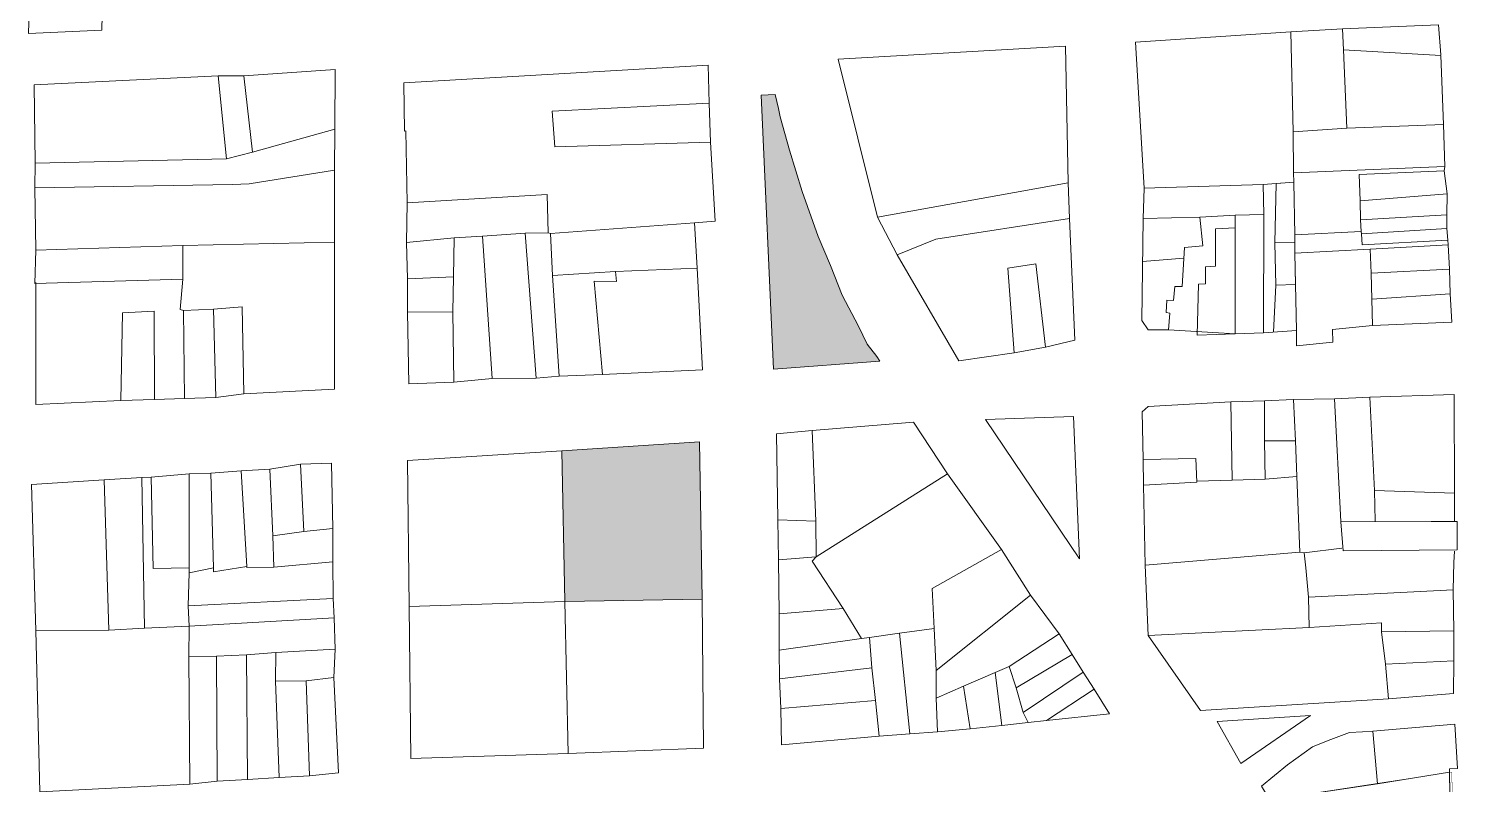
# Model space of a CAD drawing. Header units: millimetres. Extents: x 613495 to 614351, y 1317482 to 1318222.
# Drawn here: x 613523.7 to 613928.9, y 1317693 to 1317907.4 of the extents above; entities that cross this region are included whole.
import ezdxf

# ---------------------------------------------------------------- set-up
doc = ezdxf.new("R2010")
doc.units = ezdxf.units.MM
for name, color, linetype in [('2', 7, 'Continuous'), ('6', 7, 'Continuous'), ('CVL_CUADCON_LIN', 8, 'Continuous'), ('CVL_CUADCON_TIT', 1, 'Continuous'), ('CVL_CUADCON_TX', 2, 'Continuous')]:
    doc.layers.add(name, color=color, linetype=linetype)
doc.layers.add('Nivel 2', color=7, linetype='Continuous', lineweight=0)
doc.layers.add('Nivel 6', color=7, linetype='Continuous', lineweight=0)

msp = doc.modelspace()

# ---------------------------------------------------------------- hatches: boundary and pattern name
at = {"lineweight": 0}
h = msp.add_hatch(color=9, dxfattribs=at)
h.dxf.hatch_style = 1
h.paths.add_polyline_path([(613754.39, 1317831.76), (613751.04, 1317840.16), (613747.54, 1317848.35), (613743.03, 1317861.17), (613739.43, 1317872.92), (613736.8, 1317882.33), (613736.29, 1317884.72), (613735.43, 1317888.63), (613731.42, 1317888.43), (613734.95, 1317810.79), (613765.09, 1317813.04), (613764.23, 1317814.36), (613761.49, 1317817.87), (613759.05, 1317822.91)])
h = msp.add_hatch(color=9, dxfattribs=at)
h.dxf.hatch_style = 1
h.paths.add_polyline_path([(613713.93, 1317790.18), (613674.89, 1317787.59), (613675.71, 1317744.83), (613714.65, 1317745.49)])

# ---------------------------------------------------------------- linework, layer by layer
at = {"color": 1, "linetype": 'ByBlock', "lineweight": 0, "flags": 128}
msp.add_lwpolyline([(613855.06, 1317820.41), (613865.85, 1317820.77), (613865.84, 1317850.87), (613860.25, 1317850.56), (613860.25, 1317839.96), (613857.46, 1317839.81), (613857.46, 1317835.01), (613855.46, 1317834.9)], close=True, dxfattribs=at)
for points in [[(613865.84, 1317850.87), (613860.25, 1317850.56)], [(613860.25, 1317850.56), (613860.25, 1317839.96)], [(613865.85, 1317820.77), (613865.84, 1317850.87)], [(613860.25, 1317839.96), (613857.46, 1317839.81)], [(613857.46, 1317839.81), (613857.46, 1317835.01)], [(613855.46, 1317834.9), (613855.06, 1317820.41), (613865.85, 1317820.77)], [(613857.46, 1317835.01), (613855.46, 1317834.9)]]:
    msp.add_lwpolyline(points, dxfattribs=at)
at = {"color": 1, "linetype": 'ByBlock', "lineweight": 0}
msp.add_lwpolyline([(613928.8, 1317767.54), (613921.41, 1317767.58), (613895.84, 1317767.44), (613896.44, 1317759.2), (613928.81, 1317759.5), (613928.8, 1317767.54)], close=True, dxfattribs=at)
at = {"layer": '2', "color": 1, "linetype": 'ByBlock', "lineweight": 0}
for p, q in [((613896.24, 1317907.26), (613881.6, 1317906.42)), ((613896.24, 1317907.26), (613896.59, 1317901.31)), ((613881.6, 1317906.42), (613882.33, 1317878.09)), ((613897.53, 1317879.09), (613896.59, 1317901.31)), ((613896.59, 1317901.31), (613924.14, 1317899.74)), ((613924.14, 1317899.74), (613924.93, 1317880.12)), ((613584.71, 1317893.99), (613577.45, 1317893.95)), ((613577.45, 1317893.95), (613579.76, 1317870.41)), ((613587.13, 1317872.28), (613584.71, 1317893.99)), ((613716.67, 1317886.22), (613672.14, 1317883.9)), ((613672.14, 1317883.9), (613672.89, 1317873.83)), ((613717.07, 1317875.14), (613716.67, 1317886.22)), ((613587.13, 1317872.28), (613610.52, 1317878.85)), ((613610.52, 1317878.85), (613610.41, 1317867.16)), ((613882.33, 1317878.09), (613897.53, 1317879.09)), ((613924.93, 1317880.12), (613897.53, 1317879.09)), ((613925.33, 1317868.27), (613924.93, 1317880.12)), ((613672.89, 1317873.83), (613717.07, 1317875.14)), ((613717.07, 1317875.14), (613718.42, 1317852.76)), ((613882.33, 1317878.09), (613882.37, 1317866.45)), ((613579.76, 1317870.41), (613587.13, 1317872.28)), ((613525.46, 1317862.15), (613525.57, 1317869.21)), ((613525.57, 1317869.21), (613579.76, 1317870.41)), ((613610.41, 1317867.16), (613586.26, 1317863.33)), ((613610.39, 1317846.82), (613610.41, 1317867.16)), ((613882.37, 1317866.45), (613925.33, 1317868.27)), ((613925.07, 1317867.05), (613900.97, 1317866.02)), ((613925.33, 1317868.27), (613925.07, 1317867.05)), ((613925.93, 1317860.49), (613925.07, 1317867.05)), ((613581.48, 1317863.13), (613525.46, 1317862.15)), ((613586.26, 1317863.33), (613581.48, 1317863.13)), ((613764.37, 1317853.86), (613818.52, 1317863.6)), ((613818.52, 1317863.6), (613818.86, 1317853.53)), ((613840.02, 1317862.09), (613873.77, 1317863.16)), ((613882.47, 1317863.81), (613873.77, 1317863.16)), ((613873.77, 1317863.16), (613873.92, 1317854.62)), ((613882.37, 1317866.45), (613882.47, 1317863.81)), ((613882.47, 1317863.81), (613882.76, 1317848.86)), ((613900.97, 1317866.02), (613901.32, 1317858.54)), ((613525.46, 1317862.15), (613525.7, 1317844.5)), ((613670.69, 1317860.26), (613630.99, 1317857.98)), ((613671.04, 1317849.43), (613670.69, 1317860.26)), ((613839.76, 1317853.5), (613840.02, 1317862.09)), ((613901.32, 1317858.54), (613925.93, 1317860.49)), ((613925.93, 1317860.49), (613925.87, 1317854.49)), ((613630.99, 1317857.98), (613630.87, 1317846.69)), ((613873.92, 1317854.62), (613865.84, 1317854.43)), ((613873.83, 1317821.06), (613873.92, 1317854.62)), ((613901.42, 1317853.1), (613901.32, 1317858.54)), ((613712.52, 1317852.31), (613671.7, 1317849.27)), ((613718.42, 1317852.76), (613712.52, 1317852.31)), ((613712.52, 1317852.31), (613713.27, 1317839.45)), ((613764.37, 1317853.86), (613770, 1317843.18)), ((613780.99, 1317847.64), (613818.86, 1317853.53)), ((613855.82, 1317853.88), (613839.76, 1317853.5)), ((613865.84, 1317854.43), (613855.82, 1317853.88)), ((613856.63, 1317845.75), (613855.82, 1317853.88)), ((613865.84, 1317854.43), (613865.85, 1317820.77)), ((613925.87, 1317854.49), (613901.42, 1317853.1)), ((613901.42, 1317853.1), (613901.52, 1317849.8)), ((613925.82, 1317850.63), (613901.67, 1317849.19)), ((613925.87, 1317854.49), (613925.82, 1317850.63)), ((613925.82, 1317850.63), (613926.17, 1317847.37)), ((613567.43, 1317845.87), (613610.39, 1317846.82)), ((613630.87, 1317846.69), (613644.35, 1317847.99)), ((613631.17, 1317836.42), (613630.87, 1317846.69)), ((613644.35, 1317847.99), (613644.13, 1317836.91)), ((613652.43, 1317848.44), (613644.35, 1317847.99)), ((613652.43, 1317848.44), (613664.48, 1317849.38)), ((613655.18, 1317808.11), (613652.43, 1317848.44)), ((613664.48, 1317849.38), (613671.04, 1317849.43)), ((613664.48, 1317849.38), (613667.64, 1317808.25)), ((613671.7, 1317849.27), (613671.04, 1317849.43)), ((613671.7, 1317849.27), (613672.24, 1317837.37)), ((613770, 1317843.18), (613780.99, 1317847.64)), ((613882.76, 1317848.86), (613882.75, 1317843.67)), ((613901.52, 1317849.8), (613882.76, 1317848.86)), ((613901.67, 1317849.19), (613901.52, 1317849.8)), ((613901.82, 1317846.03), (613901.67, 1317849.19)), ((613926.17, 1317847.37), (613901.82, 1317846.03)), ((613926.27, 1317846), (613926.17, 1317847.37)), ((613525.48, 1317835.1), (613525.7, 1317844.5)), ((613525.7, 1317844.5), (613567.43, 1317845.87)), ((613567.43, 1317845.87), (613567.42, 1317836.31)), ((613850.77, 1317834.21), (613851.49, 1317845.24)), ((613851.49, 1317845.24), (613856.63, 1317845.75)), ((613882.75, 1317843.67), (613904.15, 1317844.76)), ((613882.75, 1317843.67), (613883.24, 1317821.71)), ((613926.27, 1317846), (613904.15, 1317844.76)), ((613904.15, 1317844.76), (613904.4, 1317837.95)), ((613926.57, 1317839.13), (613926.27, 1317846)), ((613672.24, 1317837.37), (613690.09, 1317838.42)), ((613713.27, 1317839.45), (613690.09, 1317838.42)), ((613690.09, 1317838.42), (613690.44, 1317835.67)), ((613809.29, 1317840.68), (613801.36, 1317839.42)), ((613801.36, 1317839.42), (613803.17, 1317815.37)), ((613812.07, 1317817.03), (613809.29, 1317840.68)), ((613904.4, 1317837.95), (613926.57, 1317839.13)), ((613926.57, 1317839.13), (613926.76, 1317832.12)), ((613567.42, 1317836.31), (613525.48, 1317835.1)), ((613567.42, 1317836.31), (613566.65, 1317827.72)), ((613631.17, 1317836.42), (613631.11, 1317826.91)), ((613644.13, 1317836.91), (613631.17, 1317836.42)), ((613644.02, 1317826.99), (613644.13, 1317836.91)), ((613674.15, 1317808.75), (613672.24, 1317837.37)), ((613690.44, 1317835.67), (613684.09, 1317835.73)), ((613684.09, 1317835.73), (613686.4, 1317809.24)), ((613904.6, 1317830.57), (613904.4, 1317837.95)), ((613846.29, 1317826.85), (613846.44, 1317830.3)), ((613846.44, 1317830.3), (613848.38, 1317830.2)), ((613848.38, 1317830.2), (613848.68, 1317834.22)), ((613848.68, 1317834.22), (613850.77, 1317834.21)), ((613926.76, 1317832.12), (613904.6, 1317830.57)), ((613904.6, 1317830.57), (613904.74, 1317823.1)), ((613549.85, 1317801.86), (613550.33, 1317826.77)), ((613550.33, 1317826.77), (613559.33, 1317827.17)), ((613559.33, 1317827.17), (613559.36, 1317802.15)), ((613566.65, 1317827.72), (613567.62, 1317827.41)), ((613576.16, 1317827.75), (613567.62, 1317827.41)), ((613567.62, 1317827.41), (613567.85, 1317802.45)), ((613576.16, 1317827.75), (613584.24, 1317828.45)), ((613576.74, 1317802.69), (613576.16, 1317827.75)), ((613584.24, 1317828.45), (613584.72, 1317803.79)), ((613631.11, 1317826.91), (613644.02, 1317826.99)), ((613644.02, 1317826.99), (613644.25, 1317807.06)), ((613847.3, 1317826.64), (613846.29, 1317826.85)), ((613846.94, 1317821.91), (613847.3, 1317826.64)), ((613904.74, 1317823.1), (613893.41, 1317822.05)), ((613865.85, 1317820.77), (613846.94, 1317821.91)), ((613865.85, 1317820.77), (613873.83, 1317821.06)), ((613883.24, 1317821.71), (613873.83, 1317821.06)), ((613883.23, 1317817.39), (613883.24, 1317821.71)), ((613893.5, 1317818.39), (613883.23, 1317817.39)), ((613893.41, 1317822.05), (613893.5, 1317818.39)), ((613803.17, 1317815.37), (613812.07, 1317817.03)), ((613644.25, 1317807.06), (613655.18, 1317808.11)), ((613667.64, 1317808.25), (613655.18, 1317808.11)), ((613667.64, 1317808.25), (613674.15, 1317808.75)), ((613686.4, 1317809.24), (613674.15, 1317808.75)), ((613559.36, 1317802.15), (613549.85, 1317801.86)), ((613559.36, 1317802.15), (613567.85, 1317802.45)), ((613567.85, 1317802.45), (613576.74, 1317802.69)), ((613584.72, 1317803.79), (613576.74, 1317802.69)), ((613874.12, 1317801.74), (613882.41, 1317802.19)), ((613894.05, 1317802.32), (613882.41, 1317802.19)), ((613882.41, 1317802.19), (613882.95, 1317790.44)), ((613904.06, 1317802.81), (613894.05, 1317802.32)), ((613894.05, 1317802.32), (613895.83, 1317767.55)), ((613904.06, 1317802.81), (613905.36, 1317776.32)), ((613874.12, 1317801.74), (613864.56, 1317801.45)), ((613864.56, 1317801.45), (613865, 1317779.28)), ((613874.16, 1317790.4), (613874.12, 1317801.74)), ((613745.86, 1317793.34), (613746.9, 1317767.66)), ((613882.95, 1317790.44), (613874.16, 1317790.4)), ((613874.3, 1317779.52), (613874.16, 1317790.4)), ((613882.95, 1317790.44), (613883.3, 1317780.27)), ((613575.4, 1317781.28), (613583.94, 1317781.93)), ((613583.94, 1317781.93), (613592.07, 1317782.38)), ((613583.94, 1317781.93), (613585.59, 1317754.83)), ((613600.82, 1317783.84), (613592.07, 1317782.38)), ((613592.07, 1317782.38), (613592.97, 1317763.51)), ((613601.71, 1317764.72), (613600.82, 1317783.84)), ((613854.68, 1317785.45), (613839.79, 1317785.17)), ((613839.79, 1317785.17), (613839.88, 1317777.89)), ((613854.93, 1317778.74), (613854.68, 1317785.45)), ((613545.15, 1317779.4), (613555.78, 1317779.99)), ((613546.48, 1317736.74), (613545.15, 1317779.4)), ((613555.78, 1317779.99), (613558.42, 1317780.09)), ((613555.78, 1317779.99), (613556.55, 1317737.28)), ((613569.2, 1317781.04), (613558.42, 1317780.09)), ((613558.42, 1317780.09), (613559.05, 1317754.26)), ((613575.4, 1317781.28), (613569.2, 1317781.04)), ((613569.22, 1317754.45), (613569.2, 1317781.04)), ((613576.08, 1317754.44), (613575.4, 1317781.28)), ((613784.27, 1317781.08), (613747.04, 1317757.49)), ((613784.27, 1317781.08), (613799.6, 1317759.6)), ((613839.88, 1317777.89), (613854.93, 1317778.74)), ((613840.27, 1317755.12), (613839.88, 1317777.89)), ((613865, 1317779.28), (613854.91, 1317778.96)), ((613865, 1317779.28), (613874.3, 1317779.52)), ((613883.3, 1317780.27), (613874.3, 1317779.52)), ((613883.3, 1317780.27), (613884.19, 1317758.86)), ((613905.36, 1317776.32), (613928.03, 1317775.63)), ((613905.55, 1317767.63), (613905.36, 1317776.32)), ((613928.03, 1317775.63), (613928.07, 1317767.68)), ((613610, 1317765.52), (613601.71, 1317764.72)), ((613610, 1317765.52), (613609.99, 1317756.12)), ((613746.9, 1317767.66), (613736.17, 1317767.98)), ((613736.17, 1317767.98), (613736.31, 1317756.64)), ((613747.04, 1317757.49), (613746.9, 1317767.66)), ((613592.97, 1317763.51), (613601.71, 1317764.72)), ((613593.27, 1317754.62), (613592.97, 1317763.51)), ((613736.31, 1317756.64), (613747.04, 1317757.49)), ((613747.04, 1317757.49), (613745.87, 1317756.32)), ((613799.6, 1317759.6), (613779.92, 1317748.54)), ((613807.83, 1317746.67), (613799.6, 1317759.6)), ((613884.19, 1317758.86), (613840.27, 1317755.12)), ((613884.19, 1317758.86), (613885.36, 1317758.71)), ((613896.09, 1317759.97), (613885.36, 1317758.71)), ((613885.36, 1317758.71), (613885.91, 1317754.39)), ((613559.05, 1317754.26), (613569.22, 1317754.45)), ((613569.22, 1317754.45), (613569.22, 1317752.97)), ((613569.22, 1317752.97), (613576.08, 1317754.44)), ((613585.59, 1317754.83), (613576.08, 1317753.27)), ((613576.08, 1317753.27), (613576.08, 1317754.44)), ((613585.54, 1317754.47), (613585.59, 1317754.83)), ((613593.27, 1317754.62), (613585.54, 1317754.47)), ((613609.99, 1317756.12), (613593.27, 1317754.62)), ((613609.99, 1317756.12), (613610.03, 1317745.69)), ((613736.5, 1317741.34), (613736.31, 1317756.64)), ((613745.87, 1317756.32), (613754.65, 1317742.84)), ((613841.16, 1317735.24), (613840.27, 1317755.12)), ((613885.91, 1317754.39), (613886.67, 1317746.05)), ((613927.69, 1317748.17), (613927.85, 1317755.95)), ((613568.96, 1317743.67), (613569.22, 1317752.97)), ((613610.03, 1317745.69), (613568.96, 1317743.67)), ((613610.33, 1317740.2), (613610.03, 1317745.69)), ((613779.92, 1317748.54), (613780.52, 1317737.21)), ((613781.02, 1317725.31), (613807.83, 1317746.67)), ((613807.83, 1317746.67), (613815.95, 1317735.68)), ((613886.67, 1317746.05), (613927.69, 1317748.17)), ((613886.86, 1317737.51), (613886.67, 1317746.05)), ((613927.69, 1317748.17), (613927.89, 1317736.58)), ((613568.96, 1317743.67), (613569.2, 1317737.82)), ((613675.71, 1317744.83), (613631.63, 1317743.42)), ((613675.71, 1317744.83), (613676.73, 1317701.72)), ((613736.5, 1317741.34), (613736.49, 1317731.07)), ((613754.65, 1317742.84), (613736.5, 1317741.34)), ((613759.83, 1317734.39), (613754.65, 1317742.84)), ((613556.55, 1317737.28), (613546.48, 1317736.74)), ((613569.2, 1317737.82), (613556.55, 1317737.28)), ((613569.2, 1317737.82), (613569.14, 1317729.18)), ((613569.2, 1317737.82), (613610.33, 1317740.2)), ((613610.33, 1317740.2), (613610.63, 1317731.3)), ((613780.52, 1317737.21), (613770.61, 1317735.85)), ((613780.52, 1317737.21), (613781.02, 1317725.31)), ((613886.86, 1317737.51), (613841.16, 1317735.24)), ((613907.3, 1317738.85), (613886.86, 1317737.51)), ((613907.3, 1317736.26), (613907.3, 1317738.85)), ((613525.69, 1317736.67), (613546.48, 1317736.74)), ((613736.49, 1317731.07), (613759.83, 1317734.39)), ((613759.83, 1317734.39), (613762.17, 1317734.64)), ((613762.17, 1317734.64), (613770.61, 1317735.85)), ((613762.17, 1317734.64), (613762.77, 1317726)), ((613770.61, 1317735.85), (613773.58, 1317707.32)), ((613815.95, 1317735.68), (613801.76, 1317726.45)), ((613819.6, 1317729.83), (613815.95, 1317735.68)), ((613927.89, 1317736.58), (613907.3, 1317736.26)), ((613907.3, 1317736.26), (613908.46, 1317727.05)), ((613927.83, 1317727.99), (613927.89, 1317736.58)), ((613569.14, 1317729.18), (613576.92, 1317729.37)), ((613569.41, 1317693.08), (613569.14, 1317729.18)), ((613585.51, 1317729.77), (613576.92, 1317729.37)), ((613576.92, 1317729.37), (613577.19, 1317693.93)), ((613585.51, 1317729.77), (613593.8, 1317730.41)), ((613585.73, 1317694.33), (613585.51, 1317729.77)), ((613593.8, 1317730.41), (613593.74, 1317722.23)), ((613610.63, 1317731.3), (613593.8, 1317730.41)), ((613610.26, 1317723.32), (613610.63, 1317731.3)), ((613736.64, 1317722.93), (613736.49, 1317731.07)), ((613803.73, 1317720.34), (613819.6, 1317729.83)), ((613819.6, 1317729.83), (613822.75, 1317724.79)), ((613762.77, 1317726), (613736.64, 1317722.93)), ((613762.77, 1317726), (613763.88, 1317716.79)), ((613781.02, 1317725.31), (613781.01, 1317717.48)), ((613797.79, 1317724.77), (613801.76, 1317726.45)), ((613801.76, 1317726.45), (613803.73, 1317720.34)), ((613908.46, 1317727.05), (613927.83, 1317727.99)), ((613908.46, 1317727.05), (613909.31, 1317717.24)), ((613593.74, 1317722.23), (613602.38, 1317722.32)), ((613593.74, 1317722.23), (613594.78, 1317694.97)), ((613602.38, 1317722.32), (613610.26, 1317723.32)), ((613602.38, 1317722.32), (613603.37, 1317695.42)), ((613736.64, 1317722.93), (613737.03, 1317714.49)), ((613781.01, 1317717.48), (613788.84, 1317720.87)), ((613788.84, 1317720.87), (613797.79, 1317724.77)), ((613790.71, 1317708.77), (613788.84, 1317720.87)), ((613799.66, 1317709.67), (613797.79, 1317724.77)), ((613822.75, 1317724.79), (613805.71, 1317713.42)), ((613822.75, 1317724.79), (613825.85, 1317720)), ((613737.03, 1317714.49), (613763.88, 1317716.79)), ((613763.88, 1317716.79), (613764.93, 1317706.67)), ((613781.4, 1317707.92), (613781.01, 1317717.48)), ((613805.71, 1317713.42), (613803.73, 1317720.34)), ((613825.85, 1317720), (613812.37, 1317711.13)), ((613805.71, 1317713.42), (613807.13, 1317710.52)), ((613790.71, 1317708.77), (613781.4, 1317707.92)), ((613799.66, 1317709.67), (613790.71, 1317708.77)), ((613807.13, 1317710.52), (613799.66, 1317709.67)), ((613807.13, 1317710.52), (613812.37, 1317711.13)), ((613904.88, 1317708.09), (613928.16, 1317710.04)), ((613928.16, 1317710.04), (613928.86, 1317697.53)), ((613773.58, 1317707.32), (613764.93, 1317706.67)), ((613781.4, 1317707.92), (613773.58, 1317707.32)), ((613904.88, 1317708.09), (613906.19, 1317693.14)), ((613926.63, 1317697.43), (613926.62, 1317696.47)), ((613928.86, 1317697.53), (613926.63, 1317697.43)), ((613577.19, 1317693.93), (613569.41, 1317693.08)), ((613577.19, 1317693.93), (613585.73, 1317694.33)), ((613594.78, 1317694.97), (613585.73, 1317694.33)), ((613594.78, 1317694.97), (613603.37, 1317695.42)), ((613906.19, 1317693.14), (613926.62, 1317696.47)), ((613926.62, 1317696.47), (613927.3, 1317656.45))]:
    msp.add_line(p, q, dxfattribs=at)
for points in [[(613896.24, 1317907.26), (613923.49, 1317908.44), (613924.14, 1317899.9)], [(613840.02, 1317862.09), (613837.62, 1317903.48), (613881.6, 1317906.42)], [(613764.37, 1317853.86), (613753.23, 1317898.72), (613817.69, 1317902.39), (613818.52, 1317863.6)], [(613584.71, 1317893.99), (613610.64, 1317895.73), (613610.52, 1317878.85)], [(613630.99, 1317857.98), (613630.7, 1317878.36), (613630.25, 1317878.31), (613630.06, 1317891.99), (613716.38, 1317896.95), (613716.67, 1317886.22)], [(613525.57, 1317869.21), (613525.24, 1317891.38), (613577.45, 1317893.95)], [(613731.42, 1317888.43), (613734.95, 1317810.79), (613765.09, 1317813.04), (613764.23, 1317814.36), (613761.49, 1317817.87), (613759.05, 1317822.91), (613754.39, 1317831.76), (613751.04, 1317840.16), (613747.54, 1317848.35), (613743.03, 1317861.17), (613739.43, 1317872.92), (613736.8, 1317882.33), (613736.29, 1317884.72), (613735.43, 1317888.63), (613731.42, 1317888.43)], [(613812.07, 1317817.03), (613820.35, 1317819), (613818.86, 1317853.53)], [(613839.76, 1317853.5), (613839.37, 1317824.52), (613841.15, 1317821.87), (613846.94, 1317821.91)], [(613584.72, 1317803.79), (613610.4, 1317805.13), (613610.39, 1317846.82)], [(613770, 1317843.18), (613787.51, 1317813.1), (613803.17, 1317815.37)], [(613713.27, 1317839.45), (613714.82, 1317810.57), (613686.4, 1317809.24)], [(613525.74, 1317835.3), (613525.75, 1317800.73), (613549.85, 1317801.86)], [(613926.76, 1317832.12), (613927.26, 1317824.13), (613904.74, 1317823.1)], [(613631.11, 1317826.91), (613631.55, 1317806.57), (613644.25, 1317807.06)], [(613904.06, 1317802.81), (613927.95, 1317803.59), (613928.03, 1317775.63)], [(613839.79, 1317785.17), (613839.5, 1317798.64), (613841.18, 1317800.16), (613864.56, 1317801.45)], [(613745.86, 1317793.34), (613774.63, 1317795.73), (613784.27, 1317781.08)], [(613795.07, 1317796.47), (613820.03, 1317797.35), (613821.66, 1317756.92), (613795.07, 1317796.47)], [(613674.89, 1317787.59), (613713.93, 1317790.18), (613714.65, 1317745.49)], [(613736.17, 1317767.98), (613735.74, 1317792.39), (613745.86, 1317793.34)], [(613674.89, 1317787.59), (613631.12, 1317784.86), (613631.63, 1317743.42)], [(613674.89, 1317787.59), (613675.71, 1317744.83), (613714.65, 1317745.49)], [(613600.82, 1317783.84), (613609.56, 1317784.08), (613610, 1317765.52)], [(613525.69, 1317736.67), (613524.46, 1317778.05), (613545.15, 1317779.4)], [(613676.73, 1317701.72), (613715.06, 1317703.29), (613714.65, 1317745.49)], [(613631.63, 1317743.42), (613632.05, 1317700.36), (613676.73, 1317701.72)], [(613525.69, 1317736.67), (613526.86, 1317690.85), (613569.41, 1317693.08)], [(613841.16, 1317735.24), (613855.98, 1317713.91), (613909.31, 1317717.24)], [(613927.83, 1317727.99), (613927.71, 1317718.74), (613909.31, 1317717.24)], [(613610.26, 1317723.32), (613611.56, 1317696.27), (613603.37, 1317695.42)], [(613812.37, 1317711.13), (613830.21, 1317713.03), (613825.85, 1317720)], [(613737.03, 1317714.49), (613737.18, 1317704.22), (613764.93, 1317706.67)], [(613860.76, 1317710.8), (613887.24, 1317712.49), (613867.41, 1317698.89), (613860.76, 1317710.8)], [(613875.78, 1317688.41), (613873.35, 1317692.53), (613880.67, 1317698.57), (613887.79, 1317703.64), (613892.22, 1317705.47), (613898.27, 1317707.7), (613901.98, 1317707.89), (613904.88, 1317708.09)], [(613895.27, 1317655.43), (613875.63, 1317688.61), (613906.19, 1317693.14)]]:
    msp.add_lwpolyline(points, dxfattribs=at)
at = {"layer": '6', "color": 1, "linetype": 'ByBlock', "lineweight": 0}
msp.add_lwpolyline([(613524.68, 1317940.55), (613523.68, 1317905.93), (613544.42, 1317906.91), (613545.16, 1317941.13)], dxfattribs=at)
at = {"layer": 'CVL_CUADCON_LIN', "color": 1, "linetype": 'ByBlock', "lineweight": 0, "ltscale": 0.5, "const_width": 0.1, "flags": 128}
msp.add_lwpolyline([(613927.23, 1317696.49), (613927.51, 1317687.86), (613898.53, 1317685), (613879.74, 1317681.06), (613875.66, 1317688.62)], close=True, dxfattribs=at)
for points in [[(613927.23, 1317696.49), (613875.63, 1317688.61)], [(613875.81, 1317688.64), (613926.63, 1317696.4)]]:
    msp.add_lwpolyline(points, dxfattribs=at)
at = {"layer": 'CVL_CUADCON_TIT', "color": 1, "linetype": 'ByBlock', "lineweight": 0, "ltscale": 0.5, "flags": 128}
msp.add_lwpolyline([(613928.8, 1317767.54), (613921.41, 1317767.58), (613895.84, 1317767.44), (613896.44, 1317759.2), (613928.81, 1317759.5), (613928.8, 1317767.54)], close=True, dxfattribs=at)
at = {"layer": 'CVL_CUADCON_TX', "color": 1, "linetype": 'ByBlock', "lineweight": 0, "ltscale": 0.5, "flags": 128}
msp.add_lwpolyline([(613928.8, 1317767.54), (613921.41, 1317767.58), (613895.84, 1317767.44), (613896.44, 1317759.2), (613928.81, 1317759.5), (613928.8, 1317767.54)], close=True, dxfattribs=at)
at = {"layer": 'Nivel 2', "color": 1, "linetype": 'ByBlock', "lineweight": 0}
for p, q in [((613896.24, 1317907.26), (613881.6, 1317906.42)), ((613896.24, 1317907.26), (613896.59, 1317901.31)), ((613881.6, 1317906.42), (613882.33, 1317878.09)), ((613896.59, 1317901.31), (613924.14, 1317899.74)), ((613897.53, 1317879.09), (613896.59, 1317901.31)), ((613924.14, 1317899.74), (613924.93, 1317880.12)), ((613584.71, 1317893.99), (613577.45, 1317893.95)), ((613577.45, 1317893.95), (613579.76, 1317870.41)), ((613587.13, 1317872.28), (613584.71, 1317893.99)), ((613716.67, 1317886.22), (613672.14, 1317883.9)), ((613672.14, 1317883.9), (613672.89, 1317873.83)), ((613717.07, 1317875.14), (613716.67, 1317886.22)), ((613587.13, 1317872.28), (613610.52, 1317878.85)), ((613610.52, 1317878.85), (613610.41, 1317867.16)), ((613882.33, 1317878.09), (613897.53, 1317879.09)), ((613924.93, 1317880.12), (613897.53, 1317879.09)), ((613925.33, 1317868.27), (613924.93, 1317880.12)), ((613672.89, 1317873.83), (613717.07, 1317875.14)), ((613717.07, 1317875.14), (613718.42, 1317852.76)), ((613882.33, 1317878.09), (613882.37, 1317866.45)), ((613579.76, 1317870.41), (613587.13, 1317872.28)), ((613525.46, 1317862.15), (613525.57, 1317869.21)), ((613525.57, 1317869.21), (613579.76, 1317870.41)), ((613610.41, 1317867.16), (613586.26, 1317863.33)), ((613610.39, 1317846.82), (613610.41, 1317867.16)), ((613882.37, 1317866.45), (613925.33, 1317868.27)), ((613925.07, 1317867.05), (613900.97, 1317866.02)), ((613925.33, 1317868.27), (613925.07, 1317867.05)), ((613925.93, 1317860.49), (613925.07, 1317867.05)), ((613581.48, 1317863.13), (613525.46, 1317862.15)), ((613586.26, 1317863.33), (613581.48, 1317863.13)), ((613764.37, 1317853.86), (613818.52, 1317863.6)), ((613818.52, 1317863.6), (613818.86, 1317853.53)), ((613840.02, 1317862.09), (613873.77, 1317863.16)), ((613873.77, 1317863.16), (613877.46, 1317863.43)), ((613873.77, 1317863.16), (613873.92, 1317854.62)), ((613877.46, 1317863.43), (613877.12, 1317846.61)), ((613877.46, 1317863.43), (613882.47, 1317863.81)), ((613882.37, 1317866.45), (613882.47, 1317863.81)), ((613882.47, 1317863.81), (613882.76, 1317848.86)), ((613900.97, 1317866.02), (613901.32, 1317858.54)), ((613525.46, 1317862.15), (613525.7, 1317844.5)), ((613670.69, 1317860.26), (613630.99, 1317857.98)), ((613671.04, 1317849.43), (613670.69, 1317860.26)), ((613839.76, 1317853.5), (613840.02, 1317862.09)), ((613901.32, 1317858.54), (613925.93, 1317860.49)), ((613925.93, 1317860.49), (613925.87, 1317854.49)), ((613630.99, 1317857.98), (613630.87, 1317846.69)), ((613873.92, 1317854.62), (613865.84, 1317854.43)), ((613873.83, 1317821.06), (613873.92, 1317854.62)), ((613901.42, 1317853.1), (613901.32, 1317858.54)), ((613712.52, 1317852.31), (613671.7, 1317849.27)), ((613718.42, 1317852.76), (613712.52, 1317852.31)), ((613712.52, 1317852.31), (613713.27, 1317839.45)), ((613764.37, 1317853.86), (613770, 1317843.18)), ((613780.99, 1317847.64), (613818.86, 1317853.53)), ((613855.82, 1317853.88), (613839.76, 1317853.5)), ((613865.84, 1317854.43), (613855.82, 1317853.88)), ((613856.63, 1317845.75), (613855.82, 1317853.88)), ((613865.84, 1317854.43), (613865.85, 1317820.77)), ((613925.87, 1317854.49), (613901.42, 1317853.1)), ((613901.42, 1317853.1), (613901.52, 1317849.8)), ((613925.82, 1317850.63), (613901.67, 1317849.19)), ((613925.87, 1317854.49), (613925.82, 1317850.63)), ((613925.82, 1317850.63), (613926.17, 1317847.37)), ((613567.43, 1317845.87), (613610.39, 1317846.82)), ((613630.87, 1317846.69), (613644.35, 1317847.99)), ((613631.17, 1317836.42), (613630.87, 1317846.69)), ((613644.35, 1317847.99), (613644.13, 1317836.91)), ((613652.43, 1317848.44), (613644.35, 1317847.99)), ((613652.43, 1317848.44), (613664.48, 1317849.38)), ((613655.18, 1317808.11), (613652.43, 1317848.44)), ((613664.48, 1317849.38), (613671.04, 1317849.43)), ((613664.48, 1317849.38), (613667.64, 1317808.25)), ((613671.7, 1317849.27), (613671.04, 1317849.43)), ((613671.7, 1317849.27), (613672.24, 1317837.37)), ((613770, 1317843.18), (613780.99, 1317847.64)), ((613877.12, 1317846.61), (613882.76, 1317846.7)), ((613877.12, 1317846.61), (613877.33, 1317834.55)), ((613882.76, 1317846.7), (613882.75, 1317843.67)), ((613901.52, 1317849.8), (613882.76, 1317848.86)), ((613882.76, 1317848.86), (613882.76, 1317846.7)), ((613901.67, 1317849.19), (613901.52, 1317849.8)), ((613901.82, 1317846.03), (613901.67, 1317849.19)), ((613926.17, 1317847.37), (613901.82, 1317846.03)), ((613926.27, 1317846), (613926.17, 1317847.37)), ((613525.48, 1317835.1), (613525.7, 1317844.5)), ((613525.7, 1317844.5), (613567.43, 1317845.87)), ((613567.43, 1317845.87), (613567.42, 1317836.31)), ((613850.77, 1317834.21), (613851.49, 1317845.24)), ((613851.49, 1317845.24), (613856.63, 1317845.75)), ((613882.75, 1317843.67), (613904.15, 1317844.76)), ((613882.75, 1317843.67), (613882.95, 1317834.76)), ((613926.27, 1317846), (613904.15, 1317844.76)), ((613904.15, 1317844.76), (613904.4, 1317837.95)), ((613926.57, 1317839.13), (613926.27, 1317846)), ((613672.24, 1317837.37), (613690.09, 1317838.42)), ((613713.27, 1317839.45), (613690.09, 1317838.42)), ((613690.09, 1317838.42), (613690.44, 1317835.67)), ((613809.29, 1317840.68), (613801.36, 1317839.42)), ((613801.36, 1317839.42), (613803.17, 1317815.37)), ((613812.07, 1317817.03), (613809.29, 1317840.68)), ((613839.6, 1317841.31), (613851.29, 1317842.2)), ((613904.4, 1317837.95), (613926.57, 1317839.13)), ((613926.57, 1317839.13), (613926.76, 1317832.12)), ((613567.42, 1317836.31), (613525.48, 1317835.1)), ((613567.42, 1317836.31), (613566.65, 1317827.72)), ((613631.17, 1317836.42), (613631.11, 1317826.91)), ((613644.13, 1317836.91), (613631.17, 1317836.42)), ((613644.02, 1317826.99), (613644.13, 1317836.91)), ((613674.15, 1317808.75), (613672.24, 1317837.37)), ((613684.09, 1317835.73), (613686.4, 1317809.24)), ((613690.44, 1317835.67), (613684.09, 1317835.73)), ((613877.33, 1317834.55), (613876.69, 1317821.26)), ((613877.33, 1317834.55), (613882.95, 1317834.76)), ((613882.95, 1317834.76), (613883.24, 1317821.71)), ((613904.6, 1317830.57), (613904.4, 1317837.95)), ((613846.29, 1317826.85), (613846.44, 1317830.3)), ((613846.44, 1317830.3), (613848.38, 1317830.2)), ((613848.38, 1317830.2), (613848.68, 1317834.22)), ((613848.68, 1317834.22), (613850.77, 1317834.21)), ((613926.76, 1317832.12), (613904.6, 1317830.57)), ((613904.6, 1317830.57), (613904.74, 1317823.1)), ((613549.85, 1317801.86), (613550.33, 1317826.77)), ((613550.33, 1317826.77), (613559.33, 1317827.17)), ((613559.33, 1317827.17), (613559.36, 1317802.15)), ((613566.65, 1317827.72), (613567.62, 1317827.41)), ((613576.16, 1317827.75), (613567.62, 1317827.41)), ((613567.62, 1317827.41), (613567.85, 1317802.45)), ((613576.16, 1317827.75), (613584.24, 1317828.45)), ((613576.74, 1317802.69), (613576.16, 1317827.75)), ((613584.24, 1317828.45), (613584.72, 1317803.79)), ((613631.11, 1317826.91), (613644.02, 1317826.99)), ((613644.02, 1317826.99), (613644.25, 1317807.06)), ((613847.3, 1317826.64), (613846.29, 1317826.85)), ((613846.94, 1317821.91), (613847.3, 1317826.64)), ((613904.74, 1317823.1), (613893.41, 1317822.05)), ((613865.85, 1317820.77), (613846.94, 1317821.91)), ((613865.85, 1317820.77), (613873.83, 1317821.06)), ((613883.24, 1317821.71), (613873.83, 1317821.06)), ((613883.23, 1317817.39), (613883.24, 1317821.71)), ((613893.5, 1317818.39), (613883.23, 1317817.39)), ((613893.41, 1317822.05), (613893.5, 1317818.39)), ((613803.17, 1317815.37), (613812.07, 1317817.03)), ((613644.25, 1317807.06), (613655.18, 1317808.11)), ((613667.64, 1317808.25), (613655.18, 1317808.11)), ((613667.64, 1317808.25), (613674.15, 1317808.75)), ((613686.4, 1317809.24), (613674.15, 1317808.75)), ((613559.36, 1317802.15), (613549.85, 1317801.86)), ((613559.36, 1317802.15), (613567.85, 1317802.45)), ((613567.85, 1317802.45), (613576.74, 1317802.69)), ((613584.72, 1317803.79), (613576.74, 1317802.69)), ((613874.12, 1317801.74), (613882.41, 1317802.19)), ((613894.05, 1317802.32), (613882.41, 1317802.19)), ((613882.41, 1317802.19), (613882.95, 1317790.44)), ((613904.06, 1317802.81), (613894.05, 1317802.32)), ((613894.05, 1317802.32), (613895.83, 1317767.55)), ((613904.06, 1317802.81), (613905.36, 1317776.32)), ((613874.12, 1317801.74), (613864.56, 1317801.45)), ((613864.56, 1317801.45), (613865, 1317779.28)), ((613874.16, 1317790.4), (613874.12, 1317801.74)), ((613745.86, 1317793.34), (613746.9, 1317767.66)), ((613882.95, 1317790.44), (613874.16, 1317790.4)), ((613874.3, 1317779.52), (613874.16, 1317790.4)), ((613882.95, 1317790.44), (613883.3, 1317780.27)), ((613575.4, 1317781.28), (613583.94, 1317781.93)), ((613583.94, 1317781.93), (613592.07, 1317782.38)), ((613583.94, 1317781.93), (613585.59, 1317754.83)), ((613600.82, 1317783.84), (613592.07, 1317782.38)), ((613592.07, 1317782.38), (613592.97, 1317763.51)), ((613601.71, 1317764.72), (613600.82, 1317783.84)), ((613854.68, 1317785.45), (613839.79, 1317785.17)), ((613839.79, 1317785.17), (613839.88, 1317777.89)), ((613854.93, 1317778.74), (613854.68, 1317785.45)), ((613545.15, 1317779.4), (613555.78, 1317779.99)), ((613546.48, 1317736.74), (613545.15, 1317779.4)), ((613555.78, 1317779.99), (613558.42, 1317780.09)), ((613555.78, 1317779.99), (613556.55, 1317737.28)), ((613569.2, 1317781.04), (613558.42, 1317780.09)), ((613558.42, 1317780.09), (613559.05, 1317754.26)), ((613575.4, 1317781.28), (613569.2, 1317781.04)), ((613569.22, 1317754.45), (613569.2, 1317781.04)), ((613576.08, 1317754.44), (613575.4, 1317781.28)), ((613784.27, 1317781.08), (613747.04, 1317757.49)), ((613784.27, 1317781.08), (613799.6, 1317759.6)), ((613839.88, 1317777.89), (613854.93, 1317778.74)), ((613840.27, 1317755.12), (613839.88, 1317777.89)), ((613865, 1317779.28), (613854.91, 1317778.96)), ((613865, 1317779.28), (613874.3, 1317779.52)), ((613883.3, 1317780.27), (613874.3, 1317779.52)), ((613883.3, 1317780.27), (613884.19, 1317758.86)), ((613905.55, 1317767.63), (613905.36, 1317776.32)), ((613905.36, 1317776.32), (613928.03, 1317775.63)), ((613610, 1317765.52), (613601.71, 1317764.72)), ((613610, 1317765.52), (613609.99, 1317756.12)), ((613736.17, 1317767.98), (613736.31, 1317756.64)), ((613746.9, 1317767.66), (613736.17, 1317767.98)), ((613747.04, 1317757.49), (613746.9, 1317767.66)), ((613592.97, 1317763.51), (613601.71, 1317764.72)), ((613593.27, 1317754.62), (613592.97, 1317763.51)), ((613736.31, 1317756.64), (613747.04, 1317757.49)), ((613747.04, 1317757.49), (613745.87, 1317756.32)), ((613799.6, 1317759.6), (613779.92, 1317748.54)), ((613807.83, 1317746.67), (613799.6, 1317759.6)), ((613884.19, 1317758.86), (613840.27, 1317755.12)), ((613884.19, 1317758.86), (613885.36, 1317758.71)), ((613896.09, 1317759.97), (613885.36, 1317758.71)), ((613885.36, 1317758.71), (613885.91, 1317754.39)), ((613927.85, 1317755.95), (613928.04, 1317759.13)), ((613559.05, 1317754.26), (613569.22, 1317754.45)), ((613569.22, 1317754.45), (613569.22, 1317752.97)), ((613569.22, 1317752.97), (613576.08, 1317754.44)), ((613585.59, 1317754.83), (613576.08, 1317753.27)), ((613576.08, 1317753.27), (613576.08, 1317754.44)), ((613585.54, 1317754.47), (613585.59, 1317754.83)), ((613593.27, 1317754.62), (613585.54, 1317754.47)), ((613609.99, 1317756.12), (613593.27, 1317754.62)), ((613609.99, 1317756.12), (613610.03, 1317745.69)), ((613736.5, 1317741.34), (613736.31, 1317756.64)), ((613745.87, 1317756.32), (613754.65, 1317742.84)), ((613841.16, 1317735.24), (613840.27, 1317755.12)), ((613885.91, 1317754.39), (613886.67, 1317746.05)), ((613927.69, 1317748.17), (613927.85, 1317755.95)), ((613568.96, 1317743.67), (613569.22, 1317752.97)), ((613610.03, 1317745.69), (613568.96, 1317743.67)), ((613610.33, 1317740.2), (613610.03, 1317745.69)), ((613779.92, 1317748.54), (613780.52, 1317737.21)), ((613781.02, 1317725.31), (613807.83, 1317746.67)), ((613807.83, 1317746.67), (613815.95, 1317735.68)), ((613886.67, 1317746.05), (613927.69, 1317748.17)), ((613886.86, 1317737.51), (613886.67, 1317746.05)), ((613927.69, 1317748.17), (613927.89, 1317736.58)), ((613568.96, 1317743.67), (613569.2, 1317737.82)), ((613736.5, 1317741.34), (613736.49, 1317731.07)), ((613754.65, 1317742.84), (613736.5, 1317741.34)), ((613759.83, 1317734.39), (613754.65, 1317742.84)), ((613556.55, 1317737.28), (613546.48, 1317736.74)), ((613569.2, 1317737.82), (613556.55, 1317737.28)), ((613569.2, 1317737.82), (613569.14, 1317729.18)), ((613569.2, 1317737.82), (613610.33, 1317740.2)), ((613610.33, 1317740.2), (613610.63, 1317731.3)), ((613780.52, 1317737.21), (613770.61, 1317735.85)), ((613780.52, 1317737.21), (613781.02, 1317725.31)), ((613886.86, 1317737.51), (613841.16, 1317735.24)), ((613907.3, 1317738.85), (613886.86, 1317737.51)), ((613907.3, 1317736.26), (613907.3, 1317738.85)), ((613525.69, 1317736.67), (613546.48, 1317736.74)), ((613736.49, 1317731.07), (613759.83, 1317734.39)), ((613759.83, 1317734.39), (613762.17, 1317734.64)), ((613762.17, 1317734.64), (613770.61, 1317735.85)), ((613762.17, 1317734.64), (613762.77, 1317726)), ((613770.61, 1317735.85), (613773.58, 1317707.32)), ((613815.95, 1317735.68), (613801.76, 1317726.45)), ((613819.6, 1317729.83), (613815.95, 1317735.68)), ((613927.89, 1317736.58), (613907.3, 1317736.26)), ((613907.3, 1317736.26), (613908.46, 1317727.05)), ((613927.83, 1317727.99), (613927.89, 1317736.58)), ((613569.14, 1317729.18), (613576.92, 1317729.37)), ((613569.41, 1317693.08), (613569.14, 1317729.18)), ((613585.51, 1317729.77), (613576.92, 1317729.37)), ((613576.92, 1317729.37), (613577.19, 1317693.93)), ((613585.51, 1317729.77), (613593.8, 1317730.41)), ((613585.73, 1317694.33), (613585.51, 1317729.77)), ((613593.8, 1317730.41), (613593.74, 1317722.23)), ((613610.63, 1317731.3), (613593.8, 1317730.41)), ((613610.26, 1317723.32), (613610.63, 1317731.3)), ((613736.64, 1317722.93), (613736.49, 1317731.07)), ((613803.73, 1317720.34), (613819.6, 1317729.83)), ((613819.6, 1317729.83), (613822.75, 1317724.79)), ((613762.77, 1317726), (613736.64, 1317722.93)), ((613762.77, 1317726), (613763.88, 1317716.79)), ((613781.02, 1317725.31), (613781.01, 1317717.48)), ((613797.79, 1317724.77), (613801.76, 1317726.45)), ((613801.76, 1317726.45), (613803.73, 1317720.34)), ((613908.46, 1317727.05), (613927.83, 1317727.99)), ((613908.46, 1317727.05), (613909.31, 1317717.24)), ((613593.74, 1317722.23), (613602.38, 1317722.32)), ((613593.74, 1317722.23), (613594.78, 1317694.97)), ((613602.38, 1317722.32), (613610.26, 1317723.32)), ((613602.38, 1317722.32), (613603.37, 1317695.42)), ((613736.64, 1317722.93), (613737.03, 1317714.49)), ((613781.01, 1317717.48), (613788.84, 1317720.87)), ((613788.84, 1317720.87), (613797.79, 1317724.77)), ((613790.71, 1317708.77), (613788.84, 1317720.87)), ((613799.66, 1317709.67), (613797.79, 1317724.77)), ((613822.75, 1317724.79), (613805.71, 1317713.42)), ((613822.75, 1317724.79), (613825.85, 1317720)), ((613737.03, 1317714.49), (613763.88, 1317716.79)), ((613763.88, 1317716.79), (613764.93, 1317706.67)), ((613781.4, 1317707.92), (613781.01, 1317717.48)), ((613805.71, 1317713.42), (613803.73, 1317720.34)), ((613825.85, 1317720), (613812.37, 1317711.13)), ((613805.71, 1317713.42), (613807.13, 1317710.52)), ((613790.71, 1317708.77), (613781.4, 1317707.92)), ((613799.66, 1317709.67), (613790.71, 1317708.77)), ((613807.13, 1317710.52), (613799.66, 1317709.67)), ((613807.13, 1317710.52), (613812.37, 1317711.13)), ((613904.88, 1317708.09), (613928.16, 1317710.04)), ((613928.16, 1317710.04), (613928.86, 1317697.53)), ((613773.58, 1317707.32), (613764.93, 1317706.67)), ((613781.4, 1317707.92), (613773.58, 1317707.32)), ((613926.63, 1317697.43), (613926.62, 1317696.47)), ((613928.86, 1317697.53), (613926.63, 1317697.43)), ((613577.19, 1317693.93), (613569.41, 1317693.08)), ((613577.19, 1317693.93), (613585.73, 1317694.33)), ((613594.78, 1317694.97), (613585.73, 1317694.33)), ((613594.78, 1317694.97), (613603.37, 1317695.42))]:
    msp.add_line(p, q, dxfattribs=at)
at = {"layer": 'Nivel 2', "color": 1, "linetype": 'ByBlock', "lineweight": 0, "flags": 128}
for points in [[(613896.24, 1317907.26), (613923.49, 1317908.44), (613924.14, 1317899.9)], [(613840.02, 1317862.09), (613837.62, 1317903.48), (613881.6, 1317906.42)], [(613764.37, 1317853.86), (613753.23, 1317898.72), (613817.69, 1317902.39), (613818.52, 1317863.6)], [(613584.71, 1317893.99), (613610.64, 1317895.73), (613610.52, 1317878.85)], [(613630.99, 1317857.98), (613630.7, 1317878.36), (613630.25, 1317878.31), (613630.06, 1317891.99), (613716.38, 1317896.95), (613716.67, 1317886.22)], [(613525.57, 1317869.21), (613525.24, 1317891.38), (613577.45, 1317893.95)], [(613731.42, 1317888.43), (613734.95, 1317810.79), (613765.09, 1317813.04), (613764.23, 1317814.36), (613761.49, 1317817.87), (613759.05, 1317822.91), (613754.39, 1317831.76), (613751.04, 1317840.16), (613747.54, 1317848.35), (613743.03, 1317861.17), (613739.43, 1317872.92), (613736.8, 1317882.33), (613736.29, 1317884.72), (613735.43, 1317888.63), (613731.42, 1317888.43)], [(613812.07, 1317817.03), (613820.35, 1317819), (613818.86, 1317853.53)], [(613839.76, 1317853.5), (613839.37, 1317824.52), (613841.15, 1317821.87), (613846.94, 1317821.91)], [(613584.72, 1317803.79), (613610.4, 1317805.13), (613610.39, 1317846.82)], [(613770, 1317843.18), (613787.51, 1317813.1), (613803.17, 1317815.37)], [(613713.27, 1317839.45), (613714.82, 1317810.57), (613686.4, 1317809.24)], [(613525.74, 1317835.3), (613525.75, 1317800.73), (613549.85, 1317801.86)], [(613926.76, 1317832.12), (613927.26, 1317824.13), (613904.74, 1317823.1)], [(613631.11, 1317826.91), (613631.55, 1317806.57), (613644.25, 1317807.06)], [(613904.06, 1317802.81), (613927.95, 1317803.59), (613928.03, 1317775.63)], [(613839.79, 1317785.17), (613839.5, 1317798.64), (613841.18, 1317800.16), (613864.56, 1317801.45)], [(613745.86, 1317793.34), (613774.63, 1317795.73), (613784.27, 1317781.08)], [(613795.07, 1317796.47), (613820.03, 1317797.35), (613821.66, 1317756.92), (613795.07, 1317796.47)], [(613674.89, 1317787.59), (613713.93, 1317790.18), (613714.65, 1317745.49)], [(613736.17, 1317767.98), (613735.74, 1317792.39), (613745.86, 1317793.34)], [(613674.89, 1317787.59), (613631.12, 1317784.86), (613631.63, 1317743.42)], [(613674.89, 1317787.59), (613675.71, 1317744.83), (613714.65, 1317745.49)], [(613600.82, 1317783.84), (613609.56, 1317784.08), (613610, 1317765.52)], [(613525.69, 1317736.67), (613524.46, 1317778.05), (613545.15, 1317779.4)], [(613676.73, 1317701.72), (613715.06, 1317703.29), (613714.65, 1317745.49)], [(613675.71, 1317744.83), (613631.63, 1317743.42)], [(613631.63, 1317743.42), (613632.05, 1317700.36), (613676.73, 1317701.72)], [(613675.71, 1317744.83), (613676.73, 1317701.72)], [(613525.69, 1317736.67), (613526.86, 1317690.85), (613569.41, 1317693.08)], [(613841.16, 1317735.24), (613855.98, 1317713.91), (613909.31, 1317717.24)], [(613927.83, 1317727.99), (613927.71, 1317718.74), (613909.31, 1317717.24)], [(613610.26, 1317723.32), (613611.56, 1317696.27), (613603.37, 1317695.42)], [(613812.37, 1317711.13), (613830.21, 1317713.03), (613825.85, 1317720)], [(613737.03, 1317714.49), (613737.18, 1317704.22), (613764.93, 1317706.67)], [(613860.76, 1317710.8), (613887.24, 1317712.49), (613867.41, 1317698.89), (613860.76, 1317710.8)], [(613875.78, 1317688.41), (613873.35, 1317692.53), (613880.67, 1317698.57), (613887.79, 1317703.64), (613892.22, 1317705.47), (613898.27, 1317707.7), (613901.98, 1317707.89), (613904.88, 1317708.09)], [(613904.88, 1317708.09), (613906.19, 1317693.14)], [(613895.27, 1317655.43), (613875.63, 1317688.61), (613906.19, 1317693.14)], [(613906.19, 1317693.14), (613926.62, 1317696.47)], [(613926.62, 1317696.47), (613927.3, 1317656.45)]]:
    msp.add_lwpolyline(points, dxfattribs=at)
at = {"layer": 'Nivel 6', "color": 1, "linetype": 'ByBlock', "lineweight": 0, "flags": 128}
msp.add_lwpolyline([(613524.68, 1317940.55), (613523.68, 1317905.93), (613544.42, 1317906.91), (613545.16, 1317941.13)], dxfattribs=at)

doc.saveas('drawing.dxf')
